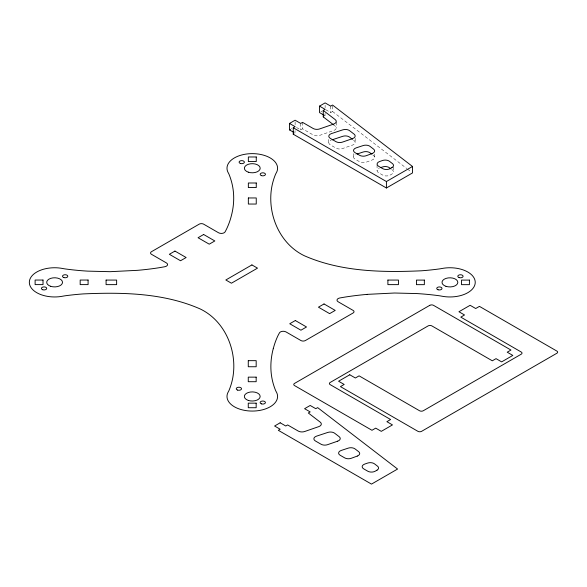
<?xml version="1.0" encoding="UTF-8"?>
<svg xmlns="http://www.w3.org/2000/svg" width="587" height="587" viewBox="0 0 587 587"><rect width="100%" height="100%" fill="white"/><g stroke="black" fill="none" stroke-linecap="round" stroke-linejoin="round"><path stroke-width="0.44" stroke-dasharray="2.94 2.2" d="M291.379 128.817L291.849 128.553M320.913 111.765L322.314 110.958M294.872 133.256L295.107 130.703M296.501 127.474L300.698 129.896L302.562 128.817L313.165 134.937A5.268 3.045 0 0 0 319.599 135.399L333.709 130.512A5.268 3.045 0 0 0 335.214 126.073L334.216 125.31M324.875 115.94L325.11 113.379M325.807 109.747L330.701 112.572L332.565 111.501L332.565 105.851M324.413 115.397L325.11 115.8M332.565 111.501L406.798 168.542M407.51 169.093L411.076 171.837M353.557 140.168L354.122 140.609A5.268 3.045 0 0 1 352.626 145.048L342.426 148.577A5.268 3.045 0 0 1 335.991 148.122L330.312 144.842A5.268 3.045 0 0 1 331.061 140.176M372.694 154.88L373.589 155.562A5.268 3.045 0 0 1 372.202 159.958L366.171 162.173A5.268 3.045 0 0 1 359.618 161.763L355.047 159.121A5.268 3.045 0 0 1 355.194 154.733M391.698 169.474L392.446 170.054A5.268 3.045 0 0 1 391.962 174.031L390.142 175.08A5.268 3.045 0 0 1 382.687 175.08L378.615 172.725A5.268 3.045 0 0 1 379.407 168.043M393.503 166.972L393.503 171.815M377.067 164.984L377.067 170.634M374.645 154.095L374.645 157.477M355.179 138.356L355.179 142.392M353.499 153.677L353.499 156.905M336.27 122.206L336.27 127.856M330.701 106.122L330.701 112.572M328.764 139.435L328.764 142.663M325.11 105.315L325.11 107.729M302.562 122.367L302.562 128.817M300.698 123.439L300.698 129.896M295.107 121.825L295.107 125.86"/><path stroke-width="0.88" d="M273.241 348.693C270.563 358.862 270.02 369.663 272.302 379.965A176.283 101.778 0 0 0 275.435 390.113A31.625 18.256 0 0 0 276.272 391.815A25.3 14.609 0 0 1 252.263 411.069A25.3 14.609 0 0 1 228.321 391.786A31.625 18.256 0 0 0 229.143 390.12A176.188 101.72 0 0 0 232.848 377.404C237.508 350.872 225.085 320.818 200.116 308.916C163.634 292.898 122.412 292.165 83.222 293.911A176.283 101.778 0 0 0 65.634 295.716A31.625 18.256 0 0 0 62.692 296.2A25.3 14.609 0 0 1 29.335 282.34A25.3 14.609 0 0 1 62.736 268.516A31.625 18.256 0 0 0 65.627 268.993A176.188 101.72 0 0 0 87.646 271.128L110.055 271.686L137.395 270.336A186.732 107.81 0 0 0 159.803 267.621L164.837 266.725A3.955 2.282 0 0 0 166.429 262.932L151.468 254.296A3.162 1.827 0 0 1 151.468 251.713L199.176 224.168A3.162 1.827 0 0 1 203.645 224.168L218.555 232.775A3.955 2.282 0 0 0 225.122 231.85L226.619 228.937A189.44 109.373 0 0 0 231.293 216.009C234.052 205.861 234.529 195.038 232.269 184.744A176.283 101.778 0 0 0 229.135 174.588A31.625 18.256 0 0 0 228.306 172.886A25.3 14.609 0 0 1 252.307 153.633A25.3 14.609 0 0 1 276.257 172.916A31.625 18.256 0 0 0 275.428 174.588A176.188 101.72 0 0 0 271.722 187.297C267.063 213.829 279.485 243.884 304.455 255.793C340.937 271.803 382.159 272.537 421.356 270.798A176.283 101.778 0 0 0 438.937 268.985A31.625 18.256 0 0 0 441.886 268.508A25.3 14.609 0 0 1 475.235 282.369A25.3 14.609 0 0 1 441.842 296.193A31.625 18.256 0 0 0 438.944 295.709A176.188 101.72 0 0 0 416.924 293.573L394.515 293.016L367.176 294.366M293.705 132.317L289.516 129.896L289.516 123.439L295.107 120.21L300.698 123.439L302.562 122.367L313.165 128.487A5.268 3.045 0 0 0 319.599 128.942L333.709 124.055A5.268 3.045 0 0 0 335.214 119.616L323.246 110.422L325.11 109.343L319.519 106.122L319.519 112.572L323.708 114.993M319.519 106.122L325.11 102.894L330.701 106.122L332.565 105.044L412.507 166.473L412.507 172.93L386.415 187.994L293.243 134.203L293.243 127.746L295.107 126.667L289.516 123.439M289.516 129.896L290.448 129.36M293.243 134.203L293.705 133.931M333.717 124.921L323.246 116.879L323.708 116.608M293.243 127.746L386.415 181.537L412.507 166.473M380.714 167.589L382.519 166.965A5.268 3.045 0 0 1 389.445 167.75L390.759 168.755M332.132 139.816L342.757 136.309A5.268 3.045 0 0 1 349.588 137.123L352.427 139.302M357.035 154.036L363.192 152.004A5.268 3.045 0 0 1 370.015 152.818L371.578 154.021M386.415 181.537L386.415 187.994M323.246 110.422L323.246 116.879M273.278 348.693A189.44 109.373 0 0 1 277.915 335.757L279.456 332.851A3.955 2.282 0 0 1 286.016 331.926L300.926 340.533A3.162 1.827 0 0 0 305.394 340.533L353.103 312.988A3.162 1.827 0 0 0 353.103 310.406L338.141 301.769A3.955 2.282 0 0 1 339.734 297.983L344.774 297.11A186.732 107.81 0 0 1 367.183 294.388M106.086 280.072L106.086 284.636L116.63 284.636L116.63 280.072L106.086 280.072M248.352 197.958L248.345 204.041L256.248 204.049L256.255 197.958L248.352 197.958M248.272 360.66L248.272 366.743L256.174 366.743L256.181 360.66L248.272 360.66M387.897 280.065L387.897 284.629L398.434 284.629L398.434 280.065L387.897 280.065M174.948 251.067L169.357 254.296L180.539 260.753L186.13 257.524L174.948 251.067M203.645 234.499L198.061 237.728L209.236 244.177L214.827 240.956L203.645 234.499M391.962 167.581L390.142 168.63A5.268 3.045 0 0 1 382.687 168.63L378.615 166.275A5.268 3.045 0 0 1 379.628 161.513L382.519 160.508A5.268 3.045 0 0 1 389.445 161.293L392.446 163.597A5.268 3.045 0 0 1 391.962 167.581M251.911 264.92L225.826 279.984L231.417 283.213L257.502 268.149L251.911 264.92M295.334 320.524L289.743 323.753L300.926 330.21L306.517 326.981L295.334 320.524M324.031 303.956L318.447 307.177L329.623 313.634L335.214 310.406L324.031 303.956M429.779 305.335L294.527 383.421A2.634 1.519 0 0 0 294.527 385.571L371.975 430.286L375.702 428.128L381.293 431.357L392.468 424.907L386.877 421.679L390.604 419.522L330.158 384.624A2.634 1.519 0 0 1 330.158 382.475L428.136 325.902A2.634 1.519 0 0 1 431.863 325.902L492.317 360.807L496.044 358.65L501.636 361.878L512.818 355.421L507.227 352.2L510.954 350.043L433.507 305.335A2.634 1.519 0 0 0 429.779 305.335M349.771 374.77L338.589 381.227L344.18 384.456L340.453 386.606L417.9 431.32A2.634 1.519 0 0 0 421.627 431.32L556.88 353.235A2.634 1.519 0 0 0 556.88 351.085L479.432 306.37L475.705 308.52L470.114 305.291L458.939 311.748L464.522 314.977L460.802 317.127L521.249 352.031A2.634 1.519 0 0 1 521.249 354.181L423.271 410.753A2.634 1.519 0 0 1 419.544 410.753L359.09 375.849L355.362 377.999L349.771 374.77M280.182 422.787L274.591 426.015L280.182 429.236L278.319 430.315L371.49 484.106L397.582 469.05L317.64 407.613L315.777 408.691L310.185 405.463L304.594 408.691L310.185 411.92L308.322 412.991L320.289 422.192A5.268 3.045 0 0 1 318.785 426.624L304.675 431.511A5.268 3.045 0 0 1 298.233 431.056L287.637 424.937L285.774 426.015L280.182 422.787M377.037 470.15L375.218 471.2A5.268 3.045 0 0 1 367.763 471.2L363.683 468.844A5.268 3.045 0 0 1 364.703 464.082L367.594 463.084A5.268 3.045 0 0 1 374.521 463.862L377.522 466.173A5.268 3.045 0 0 1 377.037 470.15M372.202 153.508L366.171 155.724A5.268 3.045 0 0 1 359.618 155.306L355.047 152.664A5.268 3.045 0 0 1 356.155 147.873L363.192 145.554A5.268 3.045 0 0 1 370.015 146.368L373.589 149.113A5.268 3.045 0 0 1 372.202 153.508M357.278 456.077L351.246 458.293A5.268 3.045 0 0 1 344.694 457.875L340.115 455.233A5.268 3.045 0 0 1 341.23 450.442L348.267 448.123A5.268 3.045 0 0 1 355.091 448.938L358.664 451.682A5.268 3.045 0 0 1 357.278 456.077M352.626 138.591L342.426 142.12A5.268 3.045 0 0 1 335.991 141.665L330.312 138.385A5.268 3.045 0 0 1 331.42 133.594L342.757 129.852A5.268 3.045 0 0 1 349.588 130.666L354.122 134.152A5.268 3.045 0 0 1 352.626 138.591M337.701 441.16L327.502 444.697A5.268 3.045 0 0 1 321.06 444.234L315.388 440.954A5.268 3.045 0 0 1 316.496 436.163L327.832 432.421A5.268 3.045 0 0 1 334.663 433.235L339.198 436.721A5.268 3.045 0 0 1 337.701 441.16M256.262 156.978L248.352 156.978L248.352 161.55L256.262 161.55L256.262 156.978M256.262 182.997L248.352 182.997L248.352 187.561L256.262 187.561L256.262 182.997M43.02 280.043L35.11 280.043L35.11 284.607L43.02 284.607L43.02 280.043M88.087 280.043L80.177 280.043L80.177 284.607L88.087 284.607L88.087 280.043M424.35 280.094L416.44 280.094L416.44 284.658L424.35 284.658L424.35 280.094M469.409 280.094L461.507 280.094L461.507 284.658L469.409 284.658L469.409 280.094M256.167 377.14L248.264 377.14L248.264 381.704L256.167 381.704L256.167 377.14M256.167 403.159L248.264 403.159L248.264 407.723L256.167 407.723L256.167 403.159M438.056 289.765A2.634 1.519 0 0 0 442.004 288.452A2.634 1.519 0 0 0 438.056 287.131A2.634 1.519 0 0 0 438.056 289.765M459.137 277.6A2.634 1.519 0 0 0 463.092 276.279A2.634 1.519 0 0 0 459.137 274.958A2.634 1.519 0 0 0 459.137 277.6M445.959 286.317A7.902 4.564 0 0 0 457.823 282.362A7.902 4.564 0 0 0 445.959 278.414A7.902 4.564 0 0 0 445.959 286.317M261.464 403.871A2.634 1.519 0 0 0 265.419 402.55A2.634 1.519 0 0 0 261.464 401.237A2.634 1.519 0 0 0 261.464 403.871M237.574 390.076A2.634 1.519 0 0 0 241.528 388.755A2.634 1.519 0 0 0 237.574 387.435A2.634 1.519 0 0 0 237.574 390.076M248.286 400.415A7.902 4.564 0 0 0 260.151 396.467A7.902 4.564 0 0 0 248.286 392.512A7.902 4.564 0 0 0 248.286 400.415M50.658 286.295A7.902 4.564 0 0 0 62.516 282.34A7.902 4.564 0 0 0 50.658 278.385A7.902 4.564 0 0 0 50.658 286.295M63.836 277.57A2.634 1.519 0 0 0 67.791 276.257A2.634 1.519 0 0 0 63.836 274.936A2.634 1.519 0 0 0 63.836 277.57M42.748 289.743A2.634 1.519 0 0 0 46.703 288.422A2.634 1.519 0 0 0 42.748 287.109A2.634 1.519 0 0 0 42.748 289.743M248.33 172.189A7.902 4.564 0 0 0 260.188 168.242A7.902 4.564 0 0 0 248.33 164.287A7.902 4.564 0 0 0 248.33 172.189M240.428 163.472A2.634 1.519 0 0 0 244.375 162.151A2.634 1.519 0 0 0 240.428 160.838A2.634 1.519 0 0 0 240.428 163.472M261.508 175.645A2.634 1.519 0 0 0 265.456 174.324A2.634 1.519 0 0 0 261.508 173.011A2.634 1.519 0 0 0 261.508 175.645"/></g></svg>
